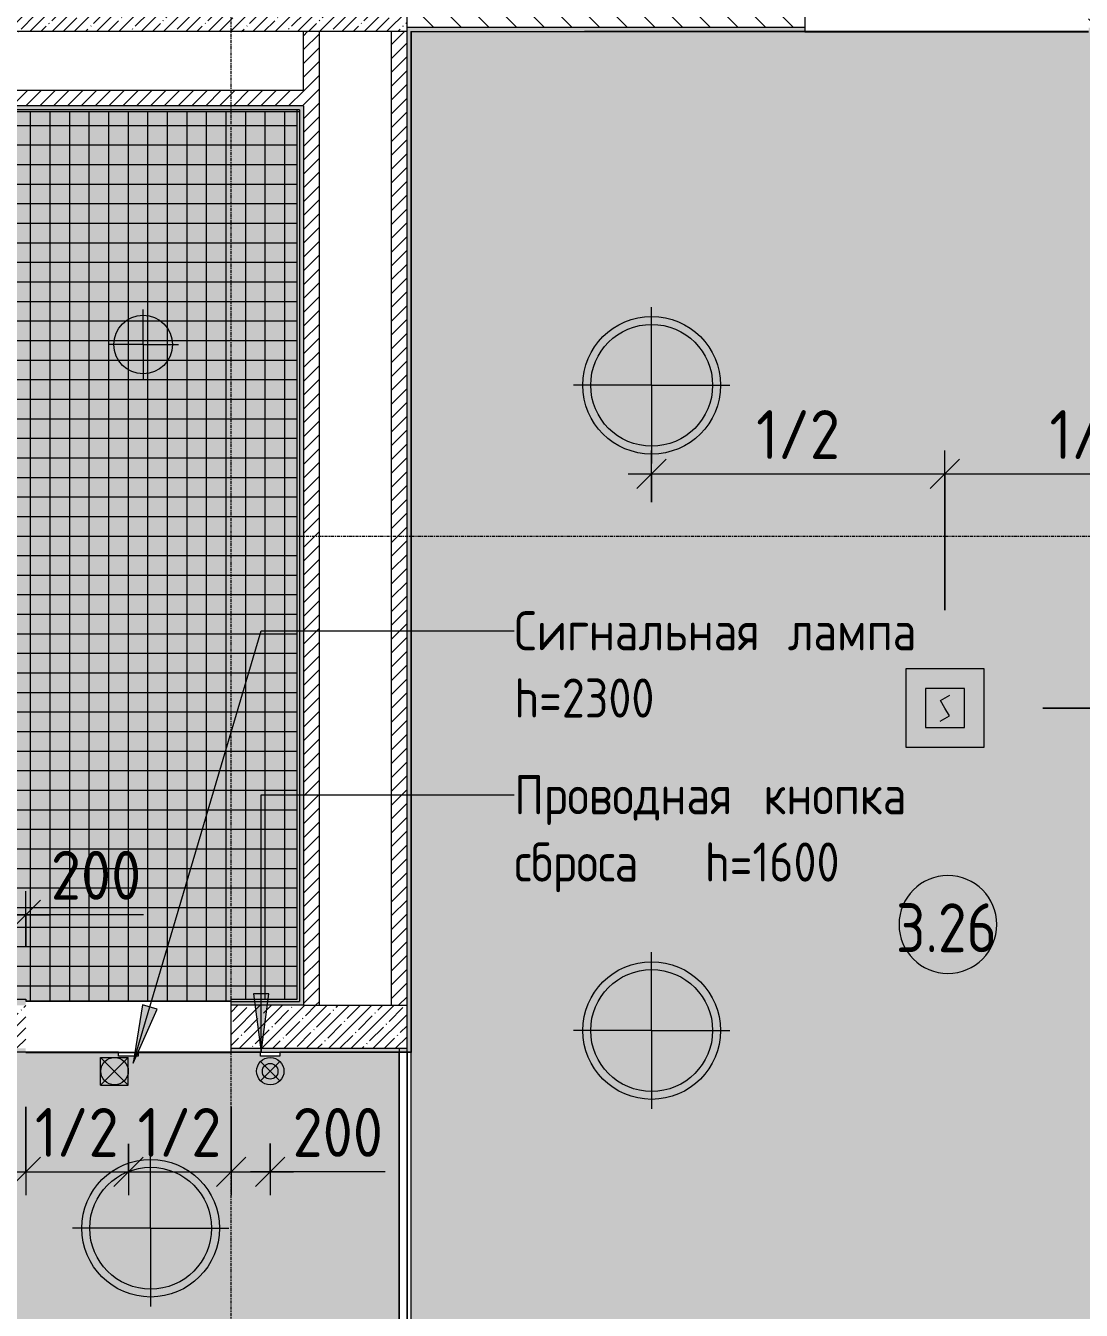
# Model space of a CAD drawing. Header units: millimetres. Extents: x 81303 to 275082, y -8553 to 29000.
# Drawn here: x 99660 to 105058, y 3840 to 10410 of the extents above; entities that cross this region are included whole.
import ezdxf

# ---------------------------------------------------------------- set-up
doc = ezdxf.new("R2010")
doc.units = ezdxf.units.MM
doc.linetypes.add('Осевая', pattern=[31.75, 6.35, -4.7625, 15.875, -4.7625])
for name, color, linetype, lineweight in [('A-ANNO-DIMS', 7, 'Continuous', 9), ('A-ANNO-DIMS-100', 7, 'Continuous', 9), ('A-AREA-IDEN', 7, 'Continuous', 9), ('A-CLNG-PATT', 7, 'Continuous', 9), ('A-WALL', 7, 'Continuous', 9), ('I-WALL', 7, 'Continuous', 9), ('Q-SPCQ', 7, 'Continuous', 9), ('Оси-2', 7, 'Осевая', 9)]:
    doc.layers.add(name, color=color, linetype=linetype, lineweight=lineweight)
for name, color, linetype, lineweight, true_color in [('A-ANNO-NOTE', 1, 'Continuous', 9, 0xff0000), ('A-CLNG-1', 7, 'Continuous', 9, 0xeaeaea), ('A-WALL-1', 7, 'Continuous', 9, 0x3c3c3c), ('A-WALL-FNSH-1', 7, 'Continuous', 9, 0x3c3c3c), ('G-ANNO-TEXT-1', 7, 'Continuous', 9, 0x3c3c3c), ('I-WALL-1', 7, 'Continuous', 9, 0x535353), ('Q-SPCQ-3', 7, 'Continuous', 9, 0x008040), ('Q-SPCQ-4', 1, 'Continuous', 9, 0xff0000)]:
    doc.layers.add(name, color=color, linetype=linetype, lineweight=lineweight, true_color=true_color)
doc.layers.add('A-CLNG-PATT-1', color=7, linetype='Continuous', lineweight=9, transparency=1)
doc.styles.add('GOST Common', font='GOST_Common.ttf', dxfattribs={"width": 0.9, "height": 200})
doc.styles.add('GOST Common_1', font='GOST_Common.ttf', dxfattribs={"width": 0.9, "height": 250})
doc.styles.add('ISOCPEUR', font='isocpeur.ttf', dxfattribs={"width": 0.9, "height": 250})
doc.dimstyles.new('ISO-2_5_0_9К_БОЛЬШОЙ', dxfattribs={"dimscale": 304.8, "dimtxt": 248.995294, "dimasz": 0.492126, "dimexe": 0.393701, "dimexo": 0.984252, "dimgap": 0, "dimtad": 1, "dimdec": 0, "dimrnd": 10, "dimzin": 0, "dimdsep": 46, "dimtxsty": 'ISOCPEUR', "dimblk1": 'OBLIQUE', "dimblk2": 'OBLIQUE', "dimsah": 1, "dimcen": 0.09, "dimdle": 0.393701, "dimazin": 0, "dimtfac": 1, "dimtdec": 4, "dimtix": 1, "dimtmove": 0, "dimatfit": 3, "dimfxl": 1, "dimtvp": 1, "dimtolj": 1, "dimtzin": 0, "dimarcsym": 2})
doc.dimstyles.new('ISO-2_5_0_9К_БОЛЬШОЙ_1', dxfattribs={"dimscale": 304.8, "dimtxt": 248.995294, "dimasz": 0.492126, "dimexe": 0.393701, "dimexo": 0.984252, "dimgap": 0, "dimtad": 1, "dimdec": 0, "dimrnd": 10, "dimzin": 0, "dimdsep": 46, "dimtxsty": 'ISOCPEUR', "dimblk1": 'OBLIQUE', "dimblk2": 'OBLIQUE', "dimsah": 1, "dimcen": 0.09, "dimdle": 0.393701, "dimazin": 0, "dimtfac": 1, "dimtdec": 4, "dimtix": 1, "dimtmove": 1, "dimatfit": 3, "dimfxl": 1, "dimtvp": 1, "dimtolj": 1, "dimtzin": 0, "dimarcsym": 2})
pattern_1 = [(45, (0, 0), (-35.35534, 35.35534), [])]
pattern_2 = [(45, (0, 0), (-57.024626, 57.024626), []), (45, (57.025, 0), (-57.024626, 57.024626), [100.806, -20.161, 3.353, -16.808])]
pattern_3 = [(0, (0, 0), (121.92, 30.48), [10.058, -81.382, 10.058, -81.382, -487.68]), (0, (0, 0), (121.92, 30.48), [-182.88, 10.058, -172.822, 10.058, -81.382, -213.36]), (0, (0, 0), (121.92, 30.48), [-457.2, 10.058, -50.902, 10.058, -142.342]), (120, (45.72, 15.24), (-87.356454, 90.345817), [10.058, -81.382, 10.058, -81.382, -487.68]), (120, (45.72, 15.24), (-87.356454, 90.345817), [-182.88, 10.058, -172.822, 10.058, -81.382, -213.36]), (120, (45.72, 15.24), (-87.356454, 90.345817), [-457.2, 10.058, -50.902, 10.058, -142.342]), (240, (60.96, 76.2), (-34.563546, -120.825817), [10.058, -81.382, 10.058, -81.382, -487.68]), (240, (60.96, 76.2), (-34.563546, -120.825817), [-182.88, 10.058, -172.822, 10.058, -81.382, -213.36]), (240, (60.96, 76.2), (-34.563546, -120.825817), [-457.2, 10.058, -50.902, 10.058, -142.342])]

# ---------------------------------------------------------------- blocks, each defined once
blk = doc.blocks.new('оповещатель охранно-звуковойrfa - Сигнальная лампа-29719814-Сводный план потолка 3 этажа в осях 23-33')
at = {"layer": 'Q-SPCQ-3'}
for p, q in [((267.1, 178.4), (125.4, 36.7)), ((267.1, 178.3), (125.4, 178.3)), ((125.4, 178.3), (125.4, 36.7)), ((125.4, 178.3), (267.1, 36.7)), ((267.1, 178.4), (267.1, 36.7)), ((75, 10), (75, 30)), ((75, 30), (175, 30)), ((267.1, 36.7), (125.4, 36.7)), ((175, 30), (175, 10))]:
    blk.add_line(p, q, dxfattribs=at)
blk.add_circle((195.4, 107), 70, dxfattribs=at)
blk = doc.blocks.new('Проводная кнопка сброса GC-0421W1 - Кнопка выхода 2-29719815-Сводный план потолка 3 этажа в осях 23-33')
at = {"layer": 'Q-SPCQ-3'}
for p, q in [((173.8, 156.3), (74.8, 57.3)), ((75.4, 157.2), (174.3, 58.2)), ((75, 10), (75, 30)), ((75, 30), (175, 30)), ((175, 10), (75, 10)), ((175, 30), (175, 10))]:
    blk.add_line(p, q, dxfattribs=at)
for centre, radius in [((124.2, 107), 70), ((124.9, 107.7), 40)]:
    blk.add_circle(centre, radius, dxfattribs=at)
blk = doc.blocks.new('Извещатель потолочный - Монтируемые на перекрытии-30363607-Сводный план потолка 3 этажа в осях 23-33')
at = {"layer": 'Q-SPCQ'}
for p, q in [((-300, 300), (-300, -100)), ((100, 300), (-300, 300)), ((100, -100), (100, 300)), ((0, 200), (-200, 200)), ((-200, 200), (-200, 0)), ((0, 0), (0, 200)), ((-122.5, 139), (-74.9, 166.5)), ((-100, 100), (-122.5, 139)), ((-77.5, 61), (-100, 100)), ((-200, 0), (0, 0)), ((-125.1, 33.5), (-77.5, 61)), ((-300, -100), (100, -100))]:
    blk.add_line(p, q, dxfattribs=at)
blk = doc.blocks.new('Марка_Помещения - Номер-25198446-Сводный план потолка 3 этажа в осях 23-33')
at = {"layer": 'A-AREA-IDEN'}
for start, end in [(360, 180), (180, 360)]:
    blk.add_arc((0, 0), 2.5, start, end, dxfattribs=at)
blk = doc.blocks.new('DIMBLOCK38-Сводный план потолка 3 этажа в осях 23-33')
at = {"layer": 'A-ANNO-DIMS-100'}
for p, q in [((99660, 5700), (99660, 5983.3)), ((99460, 5955.3), (99460, 5743.3)), ((99460, 5863.3), (99460, 5955.3)), ((99460, 5863.3), (99780, 5863.3)), ((99688.8, 5863.3), (99560, 5863.3)), ((99660, 5863.3), (99660, 5700)), ((100262.8, 5863.3), (99688.8, 5863.3))]:
    blk.add_line(p, q, dxfattribs=at)
at = {"layer": 'A-ANNO-DIMS-100', "lineweight": 20}
for p, q in [((99460, 5863.3), (99535, 5938.3)), ((99660, 5863.3), (99735, 5938.3)), ((99460, 5863.3), (99385, 5788.3)), ((99660, 5863.3), (99585, 5788.3))]:
    blk.add_line(p, q, dxfattribs=at)
at = {"layer": 'A-ANNO-DIMS-100', "color": 0, "insert": (99788.8, 6189.9), "char_height": 250, "width": 568.858, "attachment_point": 1, "line_spacing_factor": 1.149209, "style": 'ISOCPEUR'}
blk.add_mtext('200', dxfattribs=at)
blk = doc.blocks.new('_Oblique')
at = {"color": 0, "linetype": 'ByBlock', "lineweight": -2}
blk.add_line((-0.5, -0.5), (0.5, 0.5), dxfattribs=at)
blk = doc.blocks.new('DIMBLOCK39-Сводный план потолка 3 этажа в осях 23-33')
at = {"layer": 'A-ANNO-DIMS-100'}
for p, q in [((99660, 4880), (99660, 4428.3)), ((99660, 4548.3), (99660, 4880)), ((100185, 4691.6), (100185, 4428.3)), ((100185, 4548.3), (100185, 4691.6)), ((99540, 4548.3), (100185, 4548.3))]:
    blk.add_line(p, q, dxfattribs=at)
at = {"layer": 'A-ANNO-DIMS-100', "lineweight": 20}
for p, q in [((99660, 4548.3), (99735, 4623.3)), ((100185, 4548.3), (100260, 4623.3)), ((99660, 4548.3), (99585, 4473.3)), ((100185, 4548.3), (100110, 4473.3))]:
    blk.add_line(p, q, dxfattribs=at)
at = {"layer": 'A-ANNO-DIMS-100', "color": 0, "insert": (99707, 4874.9), "char_height": 250, "width": 517.144, "attachment_point": 1, "line_spacing_factor": 1.149209, "style": 'ISOCPEUR'}
blk.add_mtext('1/2', dxfattribs=at)
blk = doc.blocks.new('DIMBLOCK40-Сводный план потолка 3 этажа в осях 23-33')
at = {"layer": 'A-ANNO-DIMS-100'}
for p, q in [((100710, 4880), (100710, 4428.3)), ((100710, 4548.3), (100710, 4880)), ((100185, 4691.6), (100185, 4428.3)), ((100185, 4548.3), (100185, 4691.6)), ((100185, 4548.3), (100830, 4548.3))]:
    blk.add_line(p, q, dxfattribs=at)
at = {"layer": 'A-ANNO-DIMS-100', "lineweight": 20}
for p, q in [((100185, 4548.3), (100260, 4623.3)), ((100710, 4548.3), (100785, 4623.3)), ((100185, 4548.3), (100110, 4473.3)), ((100710, 4548.3), (100635, 4473.3))]:
    blk.add_line(p, q, dxfattribs=at)
at = {"layer": 'A-ANNO-DIMS-100', "color": 0, "insert": (100232, 4874.9), "char_height": 250, "width": 517.144, "attachment_point": 1, "line_spacing_factor": 1.149209, "style": 'ISOCPEUR'}
blk.add_mtext('1/2', dxfattribs=at)
blk = doc.blocks.new('DIMBLOCK41-Сводный план потолка 3 этажа в осях 23-33')
at = {"layer": 'A-ANNO-DIMS-100'}
for p, q in [((100710, 4880), (100710, 4428.3)), ((100710, 4548.3), (100710, 4880)), ((100910, 4693), (100910, 4428.3)), ((100910, 4548.3), (100910, 4693)), ((100590, 4548.3), (101030, 4548.3)), ((100924.9, 4548.3), (100810, 4548.3)), ((101499, 4548.3), (100924.9, 4548.3))]:
    blk.add_line(p, q, dxfattribs=at)
at = {"layer": 'A-ANNO-DIMS-100', "lineweight": 20}
for p, q in [((100710, 4548.3), (100785, 4623.3)), ((100910, 4548.3), (100985, 4623.3)), ((100710, 4548.3), (100635, 4473.3)), ((100910, 4548.3), (100835, 4473.3))]:
    blk.add_line(p, q, dxfattribs=at)
at = {"layer": 'A-ANNO-DIMS-100', "color": 0, "insert": (101024.9, 4874.9), "char_height": 250, "width": 568.858, "attachment_point": 1, "line_spacing_factor": 1.149209, "style": 'ISOCPEUR'}
blk.add_mtext('200', dxfattribs=at)
blk = doc.blocks.new('DIMBLOCK113-Сводный план потолка 3 этажа в осях 23-33')
at = {"layer": 'A-ANNO-DIMS-100'}
for p, q in [((102861, 7973.5), (102861, 8237.4)), ((104361, 7420), (104361, 8237.4)), ((102741, 8117.4), (104361, 8117.4)), ((102861, 8117.4), (102861, 7973.5)), ((104361, 8117.4), (104361, 7420))]:
    blk.add_line(p, q, dxfattribs=at)
at = {"layer": 'A-ANNO-DIMS-100', "lineweight": 20}
for p, q in [((102861, 8117.4), (102936, 8192.4)), ((104361, 8117.4), (104436, 8192.4)), ((102861, 8117.4), (102786, 8042.4)), ((104361, 8117.4), (104286, 8042.4))]:
    blk.add_line(p, q, dxfattribs=at)
at = {"layer": 'A-ANNO-DIMS-100', "color": 0, "insert": (103395.5, 8444), "char_height": 250, "width": 517.144, "attachment_point": 1, "line_spacing_factor": 1.149209, "style": 'ISOCPEUR'}
blk.add_mtext('1/2', dxfattribs=at)
blk = doc.blocks.new('DIMBLOCK114-Сводный план потолка 3 этажа в осях 23-33')
at = {"layer": 'A-ANNO-DIMS-100'}
for p, q in [((104361, 7420), (104361, 8237.4)), ((105861, 7972.5), (105861, 8237.4)), ((104361, 8117.4), (105981, 8117.4)), ((104361, 8117.4), (104361, 7420)), ((105861, 8117.4), (105861, 7972.5))]:
    blk.add_line(p, q, dxfattribs=at)
at = {"layer": 'A-ANNO-DIMS-100', "lineweight": 20}
for p, q in [((104361, 8117.4), (104436, 8192.4)), ((105861, 8117.4), (105936, 8192.4)), ((104361, 8117.4), (104286, 8042.4)), ((105861, 8117.4), (105786, 8042.4))]:
    blk.add_line(p, q, dxfattribs=at)
at = {"layer": 'A-ANNO-DIMS-100', "color": 0, "insert": (104895.5, 8444), "char_height": 250, "width": 517.144, "attachment_point": 1, "line_spacing_factor": 1.149209, "style": 'ISOCPEUR'}
blk.add_mtext('1/2', dxfattribs=at)
blk = doc.blocks.new('DIMBLOCK115-Сводный план потолка 3 этажа в осях 23-33')
at = {"layer": 'A-ANNO-DIMS-100', "lineweight": 20}
for p, q in [((106526.8, 6920), (106451.8, 6995)), ((106526.8, 6920), (106601.8, 6845)), ((106526.8, 5270), (106451.8, 5345)), ((106526.8, 5270), (106601.8, 5195))]:
    blk.add_line(p, q, dxfattribs=at)
at = {"layer": 'A-ANNO-DIMS-100'}
for p, q in [((104861, 6920), (106646.8, 6920)), ((106526.8, 6920), (104861, 6920)), ((106526.8, 5150), (106526.8, 6920)), ((106529.7, 5270), (106406.8, 5270)), ((106526.8, 5270), (106529.7, 5270))]:
    blk.add_line(p, q, dxfattribs=at)
at = {"layer": 'A-ANNO-DIMS-100', "color": 0, "insert": (106200.2, 5879.5), "char_height": 250, "width": 517.144, "attachment_point": 1, "rotation": 90, "line_spacing_factor": 1.149209, "style": 'ISOCPEUR'}
blk.add_mtext('1/2', dxfattribs=at)
blk = doc.blocks.new('DIMBLOCK116-Сводный план потолка 3 этажа в осях 23-33')
at = {"layer": 'A-ANNO-DIMS-100'}
for p, q in [((106526.8, 6920), (106526.8, 8690)), ((106539.3, 8570), (106406.8, 8570)), ((106526.8, 8570), (106539.3, 8570)), ((104861, 6920), (106646.8, 6920)), ((106526.8, 6920), (104861, 6920))]:
    blk.add_line(p, q, dxfattribs=at)
at = {"layer": 'A-ANNO-DIMS-100', "lineweight": 20}
for p, q in [((106526.8, 8570), (106451.8, 8645)), ((106526.8, 8570), (106601.8, 8495)), ((106526.8, 6920), (106451.8, 6995)), ((106526.8, 6920), (106601.8, 6845))]:
    blk.add_line(p, q, dxfattribs=at)
at = {"layer": 'A-ANNO-DIMS-100', "color": 0, "insert": (106200.2, 7529.5), "char_height": 250, "width": 517.144, "attachment_point": 1, "rotation": 90, "line_spacing_factor": 1.149209, "style": 'ISOCPEUR'}
blk.add_mtext('1/2', dxfattribs=at)
blk = doc.blocks.new('DIMBLOCK118-Сводный план потолка 3 этажа в осях 23-33')
at = {"layer": 'A-ANNO-DIMS-100'}
for p, q in [((106526.8, 3620), (106526.8, 5390)), ((106529.7, 5270), (106406.8, 5270)), ((106526.8, 5270), (106529.7, 5270)), ((104861, 3620), (106646.8, 3620)), ((106526.8, 3620), (104861, 3620))]:
    blk.add_line(p, q, dxfattribs=at)
at = {"layer": 'A-ANNO-DIMS-100', "lineweight": 20}
for p, q in [((106526.8, 5270), (106451.8, 5345)), ((106526.8, 5270), (106601.8, 5195)), ((106526.8, 3620), (106451.8, 3695)), ((106526.8, 3620), (106601.8, 3545))]:
    blk.add_line(p, q, dxfattribs=at)
at = {"layer": 'A-ANNO-DIMS-100', "color": 0, "insert": (106200.2, 4229.5), "char_height": 250, "width": 517.144, "attachment_point": 1, "rotation": 90, "line_spacing_factor": 1.149209, "style": 'ISOCPEUR'}
blk.add_mtext('1/2', dxfattribs=at)

msp = doc.modelspace()

# ---------------------------------------------------------------- hatches: boundary and pattern name
at = {"layer": 'A-ANNO-NOTE'}
msp.add_hatch(color=256, dxfattribs=at).paths.add_polyline_path([(100710, 5421), (100710, 5431), (101049, 5431), (101049, 9969), (94321, 9969), (94321, 8091), (94551, 8091), (94551, 5861), (95371, 5861), (95371, 5661), (97951, 5661), (97951, 5431), (99660, 5431), (99660, 5421), (99940.6, 5421)])
at = {"layer": 'A-CLNG-PATT'}
h = msp.add_hatch(dxfattribs=at)
h.set_pattern_fill('FP_27', color=256, style=0, pattern_type=2)
h.set_pattern_definition([(0, (97685, 7700), (0, -100), []), (270, (97685, 7700), (-100, -6e-15), [])])
h.paths.add_polyline_path([(100710, 5421), (100710, 5431), (101049, 5431), (101049, 9969), (94321, 9969), (94321, 8091), (94551, 8091), (94551, 5861), (95371, 5861), (95371, 5661), (97951, 5661), (97951, 5431), (99660, 5431), (99660, 5421), (99940.6, 5421)])
h.paths.add_polyline_path([(99284.5, 5501.7), (99234.5, 5501.7), (99234.5, 5516.7), (99284.5, 5516.7)])
h.paths.add_polyline_path([(99434.5, 5501.7), (99434.5, 5516.7), (99484.5, 5516.7), (99484.5, 5501.7)])
at = {"layer": 'A-CLNG-PATT-1'}
h = msp.add_hatch(color=256, dxfattribs=at)
h.paths.add_polyline_path([(107109, 171), (107110, 171), (107109, 10380), (101630, 10380), (101630, 171), (105095.9, 171)])
h.paths.add_polyline_path([(101570, 171), (101570, 5160), (100960, 5159), (100960, 5140), (100860, 5140), (100860, 5160), (100235, 5159), (100235, 5140), (100135, 5140), (100135, 5160), (94190, 5160), (94189, 6600), (92050, 6599), (92050, 171), (99940.6, 171)])
h = msp.add_hatch(color=256, dxfattribs=at)
h.paths.add_polyline_path([(100710, 5421), (100710, 5431), (101049, 5431), (101049, 9969), (94321, 9969), (94321, 8091), (94551, 8091), (94551, 5861), (95371, 5861), (95371, 5661), (97951, 5661), (97951, 5431), (99660, 5431), (99660, 5421), (99940.6, 5421)])
h.paths.add_polyline_path([(99284.5, 5501.7), (99234.5, 5501.7), (99234.5, 5516.7), (99284.5, 5516.7)])
h.paths.add_polyline_path([(99434.5, 5501.7), (99434.5, 5516.7), (99484.5, 5516.7), (99484.5, 5501.7)])
at = {"layer": 'G-ANNO-TEXT-1'}
for points in [[(100864.2, 5158.3), (100903.7, 5458.3), (100824.7, 5458.3)], [(100209.5, 5103.5), (100332.5, 5379.9), (100256.8, 5402.3)]]:
    msp.add_hatch(color=256, dxfattribs=at).paths.add_polyline_path(points)
at = {"layer": 'I-WALL'}
h = msp.add_hatch(dxfattribs=at)
h.set_pattern_fill('FP_4', color=256, style=0, pattern_type=2)
h.set_pattern_definition([(135, (0, 0), (-70.71068, -70.71068), [])])
h.paths.add_polyline_path([(107130, 10400), (107130, 10600), (105095, 10600), (105095.9, 10400)])
h.paths.add_polyline_path([(103645, 10400), (103645, 10600), (101610, 10600), (101610, 10400), (102518.3, 10400)])
h.paths.add_polyline_path([(94210, 10400), (94210, 10600), (93460, 10600), (93460, 10400), (94190, 10400)])
h.paths.add_polyline_path([(92030, 10400), (92510, 10400), (92510, 10600), (91385, 10600), (91385, 10400), (91950, 10400)])
h.paths.add_polyline_path([(89630, 10400), (89985, 10400), (89985, 10600), (89610, 10600), (89610, 10400)])
h = msp.add_hatch(dxfattribs=at)
h.set_pattern_fill('FP_1', color=256, style=0, pattern_type=2)
h.set_pattern_definition(pattern_2)
h.paths.add_polyline_path([(101229.4, 10380), (101610, 10380), (101610, 10600), (94210, 10600), (94210, 10380), (99940.6, 10380)])
h = msp.add_hatch(dxfattribs=at)
h.set_pattern_fill('FP_21', color=256, style=0, pattern_type=2)
h.set_pattern_definition(pattern_3)
h.paths.add_polyline_path([(107130, 10380), (107130, 10400), (105095, 10400), (105095.9, 10380), (107110, 10380)])
h.paths.add_polyline_path([(103645, 10380), (103645, 10400), (101610, 10400), (101610, 10380), (102518.3, 10380)])
h = msp.add_hatch(dxfattribs=at)
h.set_pattern_fill('FP_5', color=256, style=0, pattern_type=2)
h.set_pattern_definition(pattern_1)
h.paths.add_polyline_path([(101160, 5400), (101160, 10380), (101080, 10380), (101080, 5400)])
h = msp.add_hatch(dxfattribs=at)
h.set_pattern_fill('FP_5', color=256, style=0, pattern_type=2)
h.set_pattern_definition(pattern_1)
h.paths.add_polyline_path([(101610, 5400), (101610, 10380), (101530, 10380), (101530, 5400)])
h = msp.add_hatch(dxfattribs=at)
h.set_pattern_fill('FP_21', color=256, style=0, pattern_type=2)
h.set_pattern_definition(pattern_3)
h.paths.add_polyline_path([(101610, 5160), (101630, 5160), (101630, 10380), (101610, 10380), (101610, 5180)])
h = msp.add_hatch(dxfattribs=at)
h.set_pattern_fill('FP_5', color=256, style=0, pattern_type=2)
h.set_pattern_definition(pattern_1)
h.paths.add_polyline_path([(101060, 10000), (101080, 10000), (101080, 10080), (94290, 10080), (94290, 10000), (99940.6, 10000)])
h = msp.add_hatch(dxfattribs=at)
h.set_pattern_fill('FP_21', color=256, style=0, pattern_type=2)
h.set_pattern_definition(pattern_3)
h.paths.add_polyline_path([(101060, 9980), (101060, 10000), (94310, 10000), (94310, 9980), (101049, 9980)])
h = msp.add_hatch(dxfattribs=at)
h.set_pattern_fill('FP_21', color=256, style=0, pattern_type=2)
h.set_pattern_definition(pattern_3)
h.paths.add_polyline_path([(101080, 5420), (101080, 10000), (101060, 10000), (101060, 5420)])
for points in [[(101060, 9969), (101060, 9980), (94310, 9980), (94310, 9969), (99940.6, 9969)], [(101060, 5431), (101060, 9980), (101049, 9980), (101049, 5431)]]:
    msp.add_hatch(color=256, dxfattribs=at).paths.add_polyline_path(points)
h = msp.add_hatch(dxfattribs=at)
h.set_pattern_fill('FP_1', color=256, style=0, pattern_type=2)
h.set_pattern_definition(pattern_2)
h.paths.add_polyline_path([(101610, 5180), (101610, 5400), (100710, 5400), (100710, 5180), (101570, 5180)])
h.paths.add_polyline_path([(99660, 5180), (99660, 5400), (94210, 5400), (94210, 5180), (98651.8, 5180)])
h = msp.add_hatch(color=256, dxfattribs=at)
h.paths.add_polyline_path([(101060, 5420), (101060, 5431), (100710, 5431), (100710, 5420)])
h.paths.add_polyline_path([(99660, 5420), (99660, 5431), (97940, 5431), (97940, 5420), (98651.8, 5420)])
h = msp.add_hatch(dxfattribs=at)
h.set_pattern_fill('FP_21', color=256, style=0, pattern_type=2)
h.set_pattern_definition(pattern_3)
h.paths.add_polyline_path([(101080, 5400), (101080, 5420), (100710, 5420), (100710, 5400)])
h.paths.add_polyline_path([(99660, 5400), (99660, 5420), (97940, 5420), (97940, 5400), (98651.8, 5400)])
h = msp.add_hatch(dxfattribs=at)
h.set_pattern_fill('FP_21', color=256, style=0, pattern_type=2)
h.set_pattern_definition(pattern_3)
h.paths.add_polyline_path([(101610, 5160), (101610, 5180), (100710, 5180), (100710, 5160), (100960, 5160)])
h.paths.add_polyline_path([(99660, 5160), (99660, 5180), (94190, 5180), (94190, 5160), (98651.8, 5160)])

# ---------------------------------------------------------------- linework, layer by layer
at = {"layer": 'A-ANNO-NOTE'}
for p, q in [((101049, 9969), (94321, 9969)), ((101049, 5431), (101049, 9969)), ((100261, 8779), (100261, 8959)), ((102861, 8571), (102861, 8971)), ((100261, 8779), (100081, 8779)), ((100261, 8779), (100261, 8599)), ((100261, 8779), (100441, 8779)), ((102861, 8571), (102461, 8571)), ((102861, 8571), (102861, 8171)), ((102861, 8571), (103261, 8571)), ((102861, 5271), (102861, 5671)), ((97951, 5431), (99660, 5431)), ((99660, 5431), (99660, 5421)), ((99660, 5421), (99940.6, 5421)), ((99940.6, 5421), (100710, 5421)), ((100710, 5421), (100710, 5431)), ((100710, 5431), (101049, 5431)), ((102861, 5271), (102461, 5271)), ((102861, 5271), (102861, 4871)), ((102861, 5271), (103261, 5271)), ((100299, 4260), (100299, 4660)), ((100299, 4260), (99899, 4260)), ((100299, 4260), (100299, 3860)), ((100299, 4260), (100699, 4260))]:
    msp.add_line(p, q, dxfattribs=at)
for centre, radius in [((100261, 8779), 150), ((102861, 8571), 352), ((102861, 8571), 311.5), ((102861, 5271), 352), ((102861, 5271), 311.5), ((100299, 4260), 352), ((100299, 4260), 311.5)]:
    msp.add_circle(centre, radius, dxfattribs=at)
at = {"layer": 'A-CLNG-1'}
for p, q in [((101630, 10380), (101630, 171)), ((105095, 10380), (102518.3, 10380)), ((100135, 5160), (94190, 5160)), ((100860, 5160), (100235, 5160)), ((101570, 5160), (100960, 5160))]:
    msp.add_line(p, q, dxfattribs=at)
at = {"layer": 'A-WALL'}
for p, q in [((103645, 10400), (101610, 10400)), ((101630, 10380), (103645, 10380)), ((101080, 10000), (94290, 10000)), ((101080, 10000), (101080, 5400)), ((101060, 9980), (101060, 5420)), ((100710, 5420), (101060, 5420)), ((101080, 5400), (100710, 5400)), ((101530, 5400), (101610, 5400)), ((100710, 5180), (101610, 5180)), ((101570, 5180), (101570, 2920)), ((101610, 2920), (101610, 5159))]:
    msp.add_line(p, q, dxfattribs=at)
at = {"layer": 'A-WALL-1'}
for p, q in [((101610, 5159), (101610, 10600)), ((103645, 10620), (103645, 10380)), ((101610, 10380), (94210, 10380)), ((101080, 10080), (101080, 10380)), ((101160, 10380), (101160, 5400)), ((101530, 5400), (101530, 10380)), ((101630, 10380), (101630, 10380)), ((94290, 10080), (101080, 10080)), ((101060, 9980), (94310, 9980)), ((100710, 5160), (100710, 5420)), ((101080, 5400), (101530, 5400)), ((101630, 5160), (101570, 5160))]:
    msp.add_line(p, q, dxfattribs=at)
at = {"layer": 'A-WALL-FNSH-1'}
for p, q in [((101631, 10379), (101631, 5159)), ((103645, 10379), (101631, 10379)), ((103645, 10380), (103645, 10379)), ((101060, 9969), (94321, 9969)), ((101049, 5431), (101049, 9980)), ((100710, 5420), (100710, 5431)), ((100710, 5431), (101049, 5431)), ((100710, 5159), (100710, 5160)), ((100860, 5159), (100710, 5159)), ((101569, 5159), (100960, 5159)), ((101569, 2920), (101569, 5159)), ((101610, 5159), (101570, 5159)), ((101631, 5159), (101611, 5159)), ((101611, 5159), (101611, 2920))]:
    msp.add_line(p, q, dxfattribs=at)
at = {"layer": 'G-ANNO-TEXT-1'}
for p, q in [((100209.5, 5103.5), (100864.2, 7315.4)), ((100864.2, 7315.4), (102158.4, 7315.4)), ((100864.2, 6476.5), (102158.4, 6476.5)), ((100864.2, 5158.3), (100864.2, 6476.5)), ((100903.7, 5458.3), (100824.7, 5458.3)), ((100824.7, 5458.3), (100864.2, 5158.3)), ((100864.2, 5158.3), (100903.7, 5458.3)), ((100256.8, 5402.3), (100209.5, 5103.5)), ((100332.5, 5379.9), (100256.8, 5402.3)), ((100209.5, 5103.5), (100332.5, 5379.9))]:
    msp.add_line(p, q, dxfattribs=at)
at = {"layer": 'I-WALL-1'}
for p, q in [((103645, 10380), (105095, 10380)), ((103645, 10379), (105095, 10379)), ((100710, 5421), (99660, 5421)), ((100710, 5420), (99660, 5420)), ((99660, 5159), (100710, 5159)), ((100135, 5160), (100235, 5160))]:
    msp.add_line(p, q, dxfattribs=at)
at = {"layer": 'Оси-2'}
for p, q in [((100710, 593.7), (100710, 19528.3)), ((84603.1, 7800), (122455, 7800))]:
    msp.add_line(p, q, dxfattribs=at)

# ---------------------------------------------------------------- block references
at = {"layer": 'A-AREA-IDEN', "xscale": 99.99999999999993, "yscale": 99.99999999999993, "zscale": 99.99999999999993}
msp.add_blockref('Марка_Помещения - Номер-25198446-Сводный план потолка 3 этажа в осях 23-33', (104376.1, 5813.1), dxfattribs=at)
at = {"layer": 'Q-SPCQ-3', "rotation": 180}
for name, p in [('оповещатель охранно-звуковойrfa - Сигнальная лампа-29719814-Сводный план потолка 3 этажа в осях 23-33', (100310, 5170)), ('Проводная кнопка сброса GC-0421W1 - Кнопка выхода 2-29719815-Сводный план потолка 3 этажа в осях 23-33', (101035, 5170))]:
    msp.add_blockref(name, p, dxfattribs=at)
at = {"layer": 'Q-SPCQ-4'}
msp.add_blockref('Извещатель потолочный - Монтируемые на перекрытии-30363607-Сводный план потолка 3 этажа в осях 23-33', (104461, 6820), dxfattribs=at)

# ---------------------------------------------------------------- texts
at = {"layer": 'A-AREA-IDEN', "insert": (104110.4, 5921.6), "char_height": 250, "width": 663.797, "attachment_point": 1, "style": 'GOST Common_1'}
msp.add_mtext('3.26', dxfattribs=at)
at = {"layer": 'G-ANNO-TEXT-1', "char_height": 200, "attachment_point": 1, "style": 'GOST Common'}
for s, insert, width in [('Сигнальная', (102158.4, 7415.4), 1616.202), ('\\fGOST Common|b0|i0|c204|p34|;\\W.9; ', (103491.9, 7415.4), 79.367), ('лампа', (103557.4, 7415.4), 851.392), ('h=2300', (102158.4, 7071.4), 945.19), ('Проводная', (102158.4, 6576.5), 1464.683), ('\\fGOST Common|b0|i0|c204|p34|;\\W.9; ', (103366.9, 6576.5), 79.367), ('\\fGOST Common|b0|i0|c204|p34|;\\W.9; ', (104236.1, 6576.5), 79.367), ('кнопка', (103432.4, 6576.5), 974.05), ('сброса', (102158.4, 6232.6), 916.329), ('  h=1600', (102914.5, 6232.6), 1060.633)]:
    msp.add_mtext(s, dxfattribs=dict(at, insert=insert, width=width))

# ---------------------------------------------------------------- dimensions: what is measured, and where the dimension line sits
at = {"layer": 'A-ANNO-DIMS'}
for base, p1, p2, override, picture, middle in [((106526.8, 8570), (104561, 6920), (106239.3, 8570), {"dimpost": '<>', "dimfxl": 2353.547406}, 'DIMBLOCK116-Сводный план потолка 3 этажа в осях 23-33', (106401.8, 7745)), ((106526.8, 6920), (106229.7, 5270), (104561, 6920), {"dimpost": '<>', "dimfxl": 2346.710757}, 'DIMBLOCK115-Сводный план потолка 3 этажа в осях 23-33', (106401.8, 6095)), ((106526.8, 5270), (104561, 3620), (106229.7, 5270), {"dimpost": '<>', "dimfxl": 2346.710757}, 'DIMBLOCK118-Сводный план потолка 3 этажа в осях 23-33', (106401.8, 4445))]:
    dim = msp.add_linear_dim(base=base, p1=p1, p2=p2, angle=90, text='1/2', dimstyle='ISO-2_5_0_9К_БОЛЬШОЙ', override=override, dxfattribs=at)
    dim.commit()
    dim.dimension.update_dxf_attribs({"geometry": picture, "text_midpoint": middle})
for base, p1, p2, override, picture, middle in [((104361, 8117.4), (102861, 8273.5), (104361, 7120), {"dimpost": '<>', "dimfxl": 1892.237366}, 'DIMBLOCK113-Сводный план потолка 3 этажа в осях 23-33', (103611, 8242.4)), ((105861, 8117.4), (104361, 7120), (105861, 8272.5), {"dimpost": '<>', "dimfxl": 1891.627936}, 'DIMBLOCK114-Сводный план потолка 3 этажа в осях 23-33', (105111, 8242.4)), ((100185, 4548.3), (99660, 5180), (100185, 4991.6), {"dimpost": '<>', "dimfxl": 557.767422}, 'DIMBLOCK39-Сводный план потолка 3 этажа в осях 23-33', (99922.5, 4673.3)), ((100710, 4548.3), (100185, 4991.6), (100710, 5180), {"dimpost": '<>', "dimfxl": 557.767422}, 'DIMBLOCK40-Сводный план потолка 3 этажа в осях 23-33', (100447.5, 4673.3))]:
    dim = msp.add_linear_dim(base=base, p1=p1, p2=p2, text='1/2', dimstyle='ISO-2_5_0_9К_БОЛЬШОЙ', override=override, dxfattribs=at)
    dim.commit()
    dim.dimension.update_dxf_attribs({"geometry": picture, "text_midpoint": middle})
for base, p1, p2, override, picture, middle in [((99660, 5863.3), (99460, 5655.3), (99660, 5400), {"dimpost": '<>', "dimfxl": 324.314836}, 'DIMBLOCK38-Сводный план потолка 3 этажа в осях 23-33', (100073.2, 6023.3)), ((100910, 4548.3), (100710, 5180), (100910, 4993), {"dimpost": '<>', "dimfxl": 273.784086}, 'DIMBLOCK41-Сводный план потолка 3 этажа в осях 23-33', (101309.4, 4708.2))]:
    dim = msp.add_linear_dim(base=base, p1=p1, p2=p2, dimstyle='ISO-2_5_0_9К_БОЛЬШОЙ_1', override=override, dxfattribs=at)
    dim.commit()
    dim.dimension.update_dxf_attribs({"geometry": picture, "text_midpoint": middle, "dimtype": 160})

doc.saveas('drawing.dxf')
